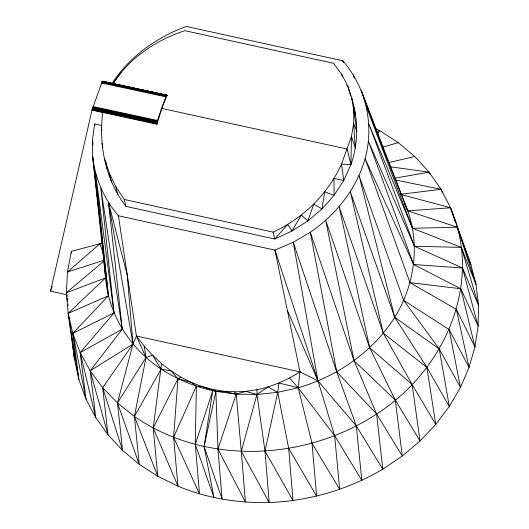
<?xml version="1.0" encoding="UTF-8"?>
<svg xmlns="http://www.w3.org/2000/svg" width="529" height="529" viewBox="0 0 529 529"><rect width="100%" height="100%" fill="white"/><g stroke="black" fill="none" stroke-linecap="round" stroke-linejoin="round"><path stroke-width="0.79" d="M156.948 124.269L157.404 120.453L165.855 96.873L167.058 95.253L161.742 108.405L156.948 124.269L92.006 110.072L50.506 291.181L67.031 294.805M111.857 83.708C129.175 56.821 156.472 37.407 186.268 26.45L342.785 60.762C365.923 87.159 374.459 124.831 365.103 158.64C356.539 188.886 336.047 214.648 310.311 232.277L354.053 360.712L376.615 413.982L382.791 469.177C348.426 489.543 309.075 501.016 269.168 502.55L265.003 451.098L256.935 394.455L256.968 389.728C272.283 386.54 286.824 380.285 299.983 371.867L317.989 380.913L356.288 425.891L382.791 469.177L402.278 455.998L420.019 441.014L435.77 424.423L449.306 406.464L460.448 387.38L469.038 367.43L474.956 346.898L478.123 326.062L478.494 305.22L476.06 284.642L470.863 264.626L450.523 207.758L441.074 189.322L429.098 172.163L414.756 156.524L398.258 142.625L379.842 130.676L375.537 128.567M92.006 110.072L92.112 109.682L102.785 112.393C98.5 144.939 105.582 180.158 125.962 206.383L274.723 238.996L292.001 230.994L307.878 220.897L322.009 208.922L334.07 195.353L343.777 180.482L350.925 164.651L351.448 136.429L353.676 123.574L353.782 110.7L351.778 98.03L347.685 85.771L341.582 74.126L333.568 63.295L184.806 30.682C156.115 40.138 129.407 57.873 113.054 83.694L121.273 72.242M161.53 363.582L153.198 427.954L177.962 486.171L157.781 476.285L139.226 464.31L122.556 450.417L108.009 434.785L95.775 417.639L86.035 399.21L78.914 379.762L72.804 333.369L108.432 295.751L92.687 156.677C95.022 178.465 104.2 199.142 118.41 215.786L136.416 336.008L144.199 346.098L152.59 355.309L161.53 363.582L170.973 370.875L177.982 378.744L173.591 437.318L177.962 486.171C206.766 498.225 238.043 503.238 269.168 502.55L241.317 451.336L236.185 394.138L234.645 391.877C227.384 390.68 219.925 392.121 212.751 390.719C194.427 386.527 176.957 379.2 161.1 369.11C130.365 348.75 108.584 314.947 105.588 277.91L92.687 156.677L92.383 140.344L94.612 123.971L101.568 125.492M373.064 121.941L361.168 90.373L407.753 210.873C420.271 246.018 414.207 285.872 394.707 317.288C372.872 351.93 337.284 376.476 298.211 387.783L278.928 383.003L277.732 392.326L288.682 448.374L316.62 496.169L312.004 443.209L298.211 387.783L299.983 371.867L274.928 250.098L118.41 215.786M102.302 81.327L167.058 95.253L102.282 81.248L101.694 84.038M144.199 346.098L146.004 357.492L134.406 416.442L139.226 464.31L117.478 402.953L102.659 387.664L90.155 370.809L80.157 352.625L72.804 333.369L68.195 313.327L66.409 292.775L67.461 272.018L71.336 251.348L102.183 243.155M104.094 262.351L105.588 277.91L68.195 313.327L78.914 379.762L74.516 359.555L68.195 313.327L108.432 295.751L95.511 172.679L114.019 312.937L72.804 333.369L86.035 399.21L80.157 352.625L122.252 329.144L100.814 188.046L114.019 312.937L80.157 352.625L95.775 417.639L90.155 370.809L122.252 329.144L108.491 202.508L127.264 275.225L132.977 344.088L117.478 402.953L134.406 416.442L157.781 476.285L153.198 427.954L177.982 378.744L191.108 382.328L201.688 386.421L212.513 389.384L215.872 391.367L204.101 446.536L213.974 497.538L195.28 444.4L196.352 386.21L191.108 382.328L180.852 377.137L170.973 370.875L161.1 369.11L152.59 355.309L146.004 357.492L117.478 402.953L122.556 450.417L102.659 387.664L132.977 344.088L136.416 336.008L299.983 371.867M161.1 369.11L134.406 416.442C205.662 465.765 305.458 460.911 376.615 413.982C443.566 371.523 483.837 283.756 450.523 207.758L401.127 194.54M351.527 99.108L351.778 98.03C358.272 119.733 358.55 143.2 350.925 164.651L341.536 164.102C327.901 194.13 303.005 218.464 273.063 232.119L124.302 199.506L115.871 186.843L109.265 173.128L104.59 158.581M403.66 300.327L449.134 329.541L460.448 387.38L439.255 348.968L394.707 317.288L359.046 175.555L403.66 300.327L439.255 348.968L449.306 406.464L426.87 367.384L383.307 333.191L350.33 191.696L394.707 317.288L426.87 367.384L435.77 424.423L412.157 384.517L369.678 347.751L339.142 206.733L383.307 333.191L412.157 384.517L420.019 441.014L395.322 400.122L354.053 360.712L325.705 220.355L369.678 347.751L395.322 400.122L402.278 455.998L376.615 413.982L336.715 371.834L310.311 232.277L293.264 242.262L336.715 371.834L356.288 425.891L361.816 480.358L334.652 435.678L298.211 387.783L277.732 392.326L268.024 386.93L256.935 394.455L241.317 451.336L245.423 502.074L217.968 449.095L215.872 391.367L201.688 386.421L196.352 386.21L173.591 437.318L199.499 493.828L195.28 444.4L212.751 390.719L204.101 446.536L222.087 499.158L217.968 449.095L236.185 394.138L245.82 391.381L256.968 389.728M165.855 96.873L101.561 82.98L166.172 96.113L102.031 81.744L166.496 95.557L102.19 81.393L166.8 95.266L102.282 81.248L92.112 109.682L156.855 123.674M50.506 291.181L52.179 286.52M377.448 133.936L379.842 130.676L376.807 131.781M103.651 261.326L66.409 292.775L66.899 296.848M177.982 378.744L180.852 377.137M105.588 277.91L66.409 292.775L66.866 296.009M103.988 260.228L67.461 272.018L99.888 243.763L103.386 253.649M382.487 147.267L398.258 142.625M388.412 162.634L414.756 156.524M395.209 178.108L429.098 172.163L430.057 174.431M400.334 194.328L441.074 189.322L442.277 192.397M215.872 391.367L236.185 394.138L256.935 394.455L277.732 392.326L265.003 451.098L293.013 500.573L288.682 448.374M234.645 391.877L245.82 391.381L256.935 394.455M410.001 282.625L460.832 288.761L478.123 326.062L462.491 267.998L414.458 246.283L368.389 141.309L413.625 264.5L460.832 288.761L474.956 346.898L456.362 309.379L410.001 282.625L365.103 158.64L413.625 264.5L462.491 267.998L478.494 305.22L461.308 247.38L412.488 228.297L368.819 123.918L414.458 246.283L461.308 247.38L476.06 284.642L457.294 227.206L407.753 210.873L404.381 203.354M390.197 166.741L429.098 172.163M212.513 389.384L223.522 391.209L236.185 394.138M106.878 82.511L167.25 95.531M395.196 179.946L441.074 189.322M101.819 82.286L166.172 96.113M93.111 106.554L157.404 120.453M92.892 107.195L157.206 121.095M92.661 107.87L157.04 121.782M92.449 108.538L156.921 122.47M92.258 109.159L156.855 123.118M161.742 108.405L347.15 149.052L350.925 164.651M102.282 81.248L113.054 83.694M346.482 85.07L347.685 85.771L350.628 95.967M289.601 377.971L298.211 387.783M312.004 443.209L339.658 489.398L334.652 435.678L317.989 380.913L274.928 250.098L293.264 242.262L317.989 380.913L287.366 310.325M449.134 329.541L469.038 367.43L456.362 309.379M136.416 336.008L146.004 357.492M467.219 255.778L470.863 264.626L457.294 227.206L412.488 228.297L366.399 106.818L407.753 210.873L450.523 207.758L455.35 222.372M343.4 62.29L342.785 60.762L343.334 62.296M354.45 77.975L353.246 74.913L354.351 78.021M373.646 123.482L375.676 128.871M376.258 130.412L378.288 135.801M379.445 138.882L380.9 142.731M382.057 145.812L382.93 148.127M341.582 74.126L342.296 76.414M353.174 105.496L355.647 115.077L353.782 110.7L356.923 131.576L353.676 123.574L355.336 148.226L351.448 136.429L341.536 164.102L343.777 180.482L334.004 178.458L334.07 195.353L324.687 191.882L322.009 208.922L313.743 204.154L307.878 220.897L301.351 215.065L292.001 230.994L287.71 224.441L274.723 238.996L273.063 232.119M124.302 199.506L125.962 206.383M115.871 186.843L117.762 194.672M101.33 127.958L101.905 130.346M109.265 173.128L111.421 182.029M101.932 143.438L102.851 147.234M92.853 145.257L92.383 140.344L92.906 142.744M108.491 202.508L132.977 344.088L90.155 370.809L108.009 434.785L102.659 387.664M105.992 162.509L107.037 168.672M71.574 252.955L71.336 251.348L71.402 252.994M67.203 298.435L67.434 300.055M67.097 298.475L67.494 301.735M67.791 304.175L67.99 305.808M71.448 334.308L71.646 335.935M71.944 338.381L72.242 340.821M72.44 342.455L72.737 344.895M72.936 346.521L74.516 359.555L74.08 353.987M94.612 123.971L94.803 125.604M92.383 140.344L92.833 144.43M101.661 236.966L101.813 238.605M102.209 242.699L102.368 244.338M102.679 247.612L102.917 250.065M103.076 251.705L103.386 254.978M103.624 257.438L103.935 260.711"/></g></svg>
